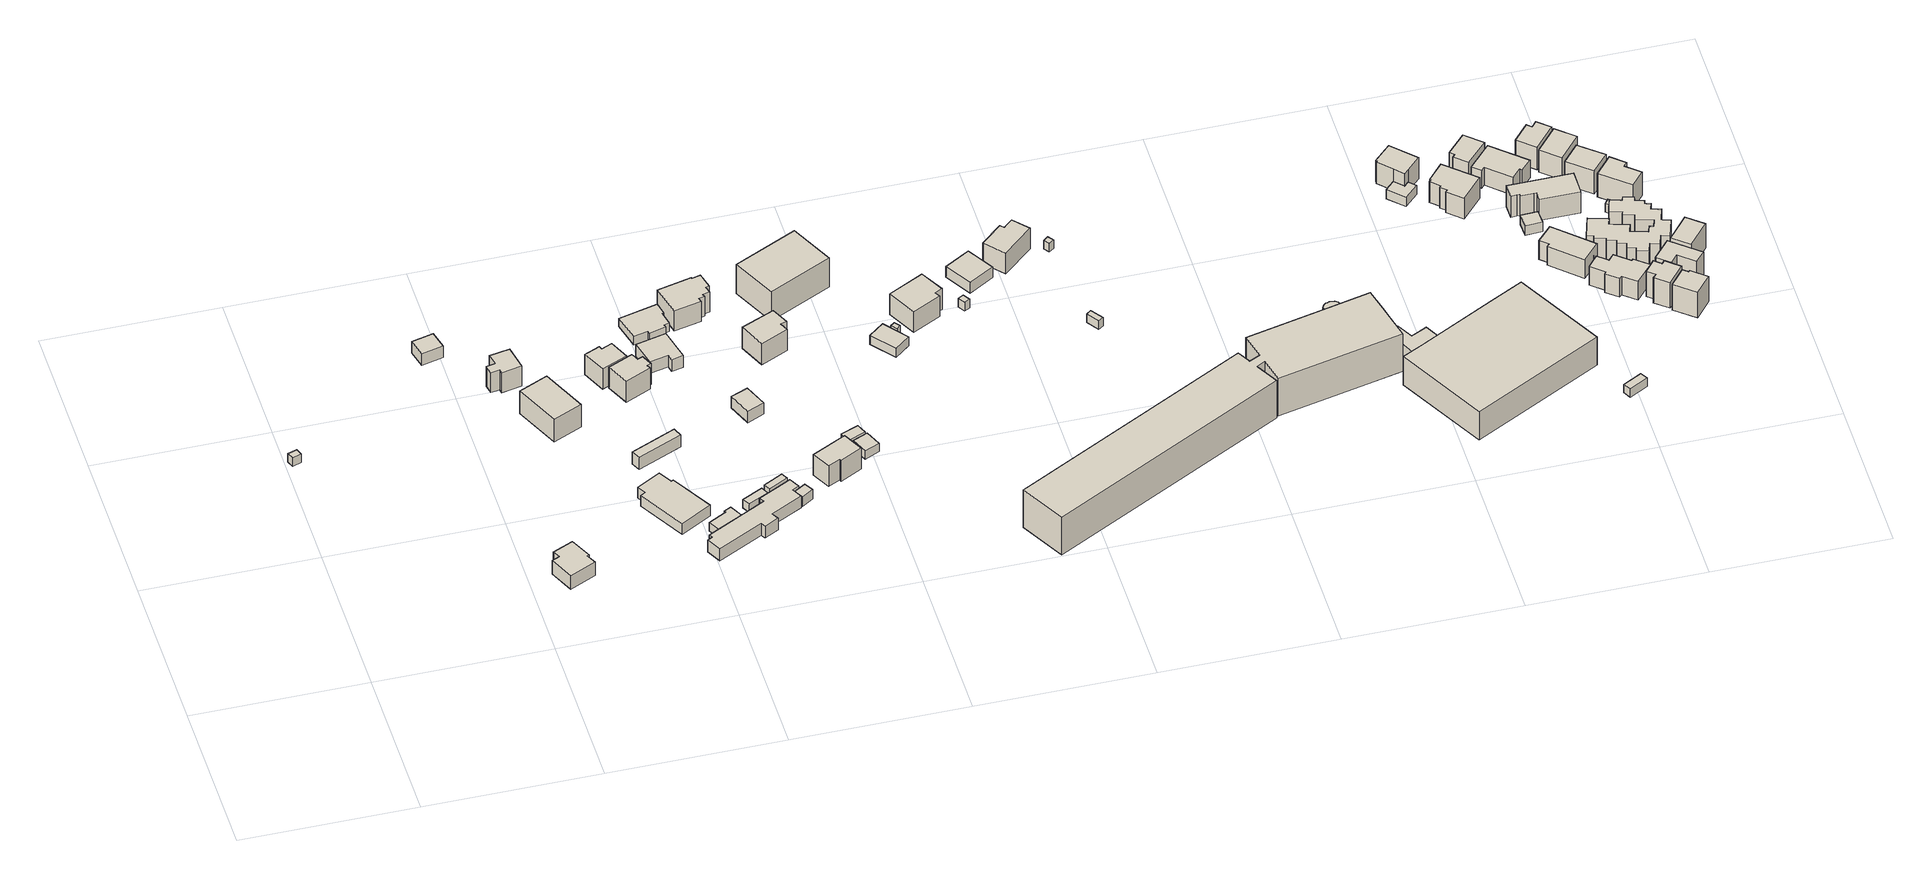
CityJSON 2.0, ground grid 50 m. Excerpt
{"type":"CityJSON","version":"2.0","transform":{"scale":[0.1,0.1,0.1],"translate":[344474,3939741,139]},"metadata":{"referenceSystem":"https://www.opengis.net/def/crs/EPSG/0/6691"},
"CityObjects":{
"building1":{"type":"Building","attributes":{"measuredHeight":3.2,"BuildingIDAttribute.prefecture":"14","BuildingIDAttribute.city":"14151","BuildingDetailAttribute.surveyYear":2015},"geometry":[{"type":"Solid","lod":"1","boundaries":[[[[0,1,2,3]],[[2,4,5,3]],[[1,6,4,2]],[[0,7,6,1]],[[3,5,7,0]],[[4,6,7,5]]]]}]},
"building2":{"type":"Building","attributes":{"usage":"422","measuredHeight":5.8,"storeysAboveGround":1,"BuildingIDAttribute.prefecture":"14","BuildingIDAttribute.city":"14151","BuildingDetailAttribute.totalFloorArea":81.38,"BuildingDetailAttribute.buildingFootprintArea":81.38,"BuildingDetailAttribute.buildingStructureType":"610","BuildingDetailAttribute.buildingStructureOrgType":"2","BuildingDetailAttribute.orgUsage":"133","BuildingDetailAttribute.surveyYear":2015},"geometry":[{"type":"Solid","lod":"1","boundaries":[[[[8,9,10,11,12,13,14,15]],[[14,16,17,15]],[[13,18,16,14]],[[12,19,18,13]],[[11,20,19,12]],[[10,21,20,11]],[[9,22,21,10]],[[8,23,22,9]],[[15,17,23,8]],[[16,18,19,20,21,22,23,17]]]]}]},
"building3":{"type":"Building","attributes":{"usage":"411","measuredHeight":4.5,"storeysAboveGround":1,"BuildingIDAttribute.prefecture":"14","BuildingIDAttribute.city":"14151","BuildingDetailAttribute.totalFloorArea":35.28,"BuildingDetailAttribute.buildingFootprintArea":35.28,"BuildingDetailAttribute.buildingStructureType":"601","BuildingDetailAttribute.buildingStructureOrgType":"1","BuildingDetailAttribute.orgUsage":"10","BuildingDetailAttribute.surveyYear":2015},"geometry":[{"type":"Solid","lod":"1","boundaries":[[[[24,25,26,27]],[[26,28,29,27]],[[25,30,28,26]],[[24,31,30,25]],[[27,29,31,24]],[[28,30,31,29]]]]}]},
"building4":{"type":"Building","attributes":{"usage":"411","measuredHeight":8,"storeysAboveGround":2,"BuildingIDAttribute.prefecture":"14","BuildingIDAttribute.city":"14151","BuildingDetailAttribute.totalFloorArea":84.24,"BuildingDetailAttribute.buildingFootprintArea":42.12,"BuildingDetailAttribute.buildingStructureType":"601","BuildingDetailAttribute.buildingStructureOrgType":"1","BuildingDetailAttribute.orgUsage":"10","BuildingDetailAttribute.surveyYear":2015},"geometry":[{"type":"Solid","lod":"1","boundaries":[[[[32,33,34,35,36,37,38,39]],[[38,40,41,39]],[[37,42,40,38]],[[36,43,42,37]],[[35,44,43,36]],[[34,45,44,35]],[[33,46,45,34]],[[32,47,46,33]],[[39,41,47,32]],[[40,42,43,44,45,46,47,41]]]]}]},
"building5":{"type":"Building","attributes":{"usage":"412","measuredHeight":9.3,"storeysAboveGround":2,"BuildingIDAttribute.prefecture":"14","BuildingIDAttribute.city":"14151","BuildingDetailAttribute.totalFloorArea":222.55,"BuildingDetailAttribute.buildingFootprintArea":111.28,"BuildingDetailAttribute.buildingStructureType":"601","BuildingDetailAttribute.buildingStructureOrgType":"1","BuildingDetailAttribute.orgUsage":"20","BuildingDetailAttribute.surveyYear":2015},"geometry":[{"type":"Solid","lod":"1","boundaries":[[[[48,49,50,51]],[[50,52,53,51]],[[49,54,52,50]],[[48,55,54,49]],[[51,53,55,48]],[[52,54,55,53]]]]}]},
"building6":{"type":"Building","attributes":{"usage":"401","measuredHeight":4.3,"storeysAboveGround":1,"BuildingIDAttribute.prefecture":"14","BuildingIDAttribute.city":"14151","BuildingDetailAttribute.totalFloorArea":179.59,"BuildingDetailAttribute.buildingFootprintArea":179.59,"BuildingDetailAttribute.buildingStructureType":"610","BuildingDetailAttribute.buildingStructureOrgType":"2","BuildingDetailAttribute.orgUsage":"61","BuildingDetailAttribute.surveyYear":2015},"geometry":[{"type":"Solid","lod":"1","boundaries":[[[[56,57,58,59,60,61,62,63]],[[62,64,65,63]],[[61,66,64,62]],[[60,67,66,61]],[[59,68,67,60]],[[58,69,68,59]],[[57,70,69,58]],[[56,71,70,57]],[[63,65,71,56]],[[64,66,67,68,69,70,71,65]]]]}]},
"building7":{"type":"Building","attributes":{"measuredHeight":4.5,"BuildingIDAttribute.prefecture":"14","BuildingIDAttribute.city":"14151","BuildingDetailAttribute.surveyYear":2015},"geometry":[{"type":"Solid","lod":"1","boundaries":[[[[72,73,74,75]],[[74,76,77,75]],[[73,78,76,74]],[[72,79,78,73]],[[75,77,79,72]],[[76,78,79,77]]]]}]},
"building8":{"type":"Building","attributes":{"usage":"411","storeysAboveGround":1,"BuildingIDAttribute.prefecture":"14","BuildingIDAttribute.city":"14151","BuildingDetailAttribute.totalFloorArea":36.74,"BuildingDetailAttribute.buildingFootprintArea":36.74,"BuildingDetailAttribute.buildingStructureType":"601","BuildingDetailAttribute.buildingStructureOrgType":"1","BuildingDetailAttribute.orgUsage":"10","BuildingDetailAttribute.surveyYear":2015},"geometry":[{"type":"Solid","lod":"1","boundaries":[[[[80,81,82,83,84,85]],[[84,86,87,85]],[[83,88,86,84]],[[82,89,88,83]],[[81,90,89,82]],[[80,91,90,81]],[[85,87,91,80]],[[86,88,89,90,91,87]]]]}]},
"building9":{"type":"Building","attributes":{"usage":"412","measuredHeight":8.2,"storeysAboveGround":2,"BuildingIDAttribute.prefecture":"14","BuildingIDAttribute.city":"14151","BuildingDetailAttribute.totalFloorArea":93.85,"BuildingDetailAttribute.buildingFootprintArea":46.92,"BuildingDetailAttribute.buildingStructureType":"601","BuildingDetailAttribute.buildingStructureOrgType":"1","BuildingDetailAttribute.orgUsage":"20","BuildingDetailAttribute.surveyYear":2015},"geometry":[{"type":"Solid","lod":"1","boundaries":[[[[92,93,94,95,96,97]],[[96,98,99,97]],[[95,100,98,96]],[[94,101,100,95]],[[93,102,101,94]],[[92,103,102,93]],[[97,99,103,92]],[[98,100,101,102,103,99]]]]}]},
"building10":{"type":"Building","attributes":{"usage":"412","measuredHeight":8.4,"storeysAboveGround":2,"BuildingIDAttribute.prefecture":"14","BuildingIDAttribute.city":"14151","BuildingDetailAttribute.totalFloorArea":103.57,"BuildingDetailAttribute.buildingFootprintArea":51.78,"BuildingDetailAttribute.buildingStructureType":"601","BuildingDetailAttribute.buildingStructureOrgType":"1","BuildingDetailAttribute.orgUsage":"20","BuildingDetailAttribute.surveyYear":2015},"geometry":[{"type":"Solid","lod":"1","boundaries":[[[[104,105,106,107,108,109,110,111]],[[110,112,113,111]],[[109,114,112,110]],[[108,115,114,109]],[[107,116,115,108]],[[106,117,116,107]],[[105,118,117,106]],[[104,119,118,105]],[[111,113,119,104]],[[112,114,115,116,117,118,119,113]]]]}]},
"building11":{"type":"Building","attributes":{"usage":"411","measuredHeight":5,"storeysAboveGround":1,"BuildingIDAttribute.prefecture":"14","BuildingIDAttribute.city":"14151","BuildingDetailAttribute.totalFloorArea":193.75,"BuildingDetailAttribute.buildingFootprintArea":193.75,"BuildingDetailAttribute.buildingStructureType":"601","BuildingDetailAttribute.buildingStructureOrgType":"1","BuildingDetailAttribute.orgUsage":"10","BuildingDetailAttribute.surveyYear":2015},"geometry":[{"type":"Solid","lod":"1","boundaries":[[[[120,121,122,123,124,125,126,127,128,129,130,131,132,133,134,135]],[[134,136,137,135]],[[133,138,136,134]],[[132,139,138,133]],[[131,140,139,132]],[[130,141,140,131]],[[129,142,141,130]],[[128,143,142,129]],[[127,144,143,128]],[[126,145,144,127]],[[125,146,145,126]],[[124,147,146,125]],[[123,148,147,124]],[[122,149,148,123]],[[121,150,149,122]],[[120,151,150,121]],[[135,137,151,120]],[[136,138,139,140,141,142,143,144,145,146,147,148,149,150,151,137]]]]}]},
"building12":{"type":"Building","attributes":{"BuildingIDAttribute.prefecture":"14","BuildingIDAttribute.city":"14151","BuildingDetailAttribute.surveyYear":2015},"geometry":[{"type":"Solid","lod":"1","boundaries":[[[[152,153,154,155]],[[154,156,157,155]],[[153,158,156,154]],[[152,159,158,153]],[[155,157,159,152]],[[156,158,159,157]]]]}]},
"building13":{"type":"Building","attributes":{"usage":"411","measuredHeight":5,"storeysAboveGround":1,"BuildingIDAttribute.prefecture":"14","BuildingIDAttribute.city":"14151","BuildingDetailAttribute.totalFloorArea":77.03,"BuildingDetailAttribute.buildingFootprintArea":77.03,"BuildingDetailAttribute.buildingStructureType":"601","BuildingDetailAttribute.buildingStructureOrgType":"1","BuildingDetailAttribute.orgUsage":"10","BuildingDetailAttribute.surveyYear":2015},"geometry":[{"type":"Solid","lod":"1","boundaries":[[[[160,161,162,163,164,165]],[[164,166,167,165]],[[163,168,166,164]],[[162,169,168,163]],[[161,170,169,162]],[[160,171,170,161]],[[165,167,171,160]],[[166,168,169,170,171,167]]]]}]},
"building14":{"type":"Building","attributes":{"usage":"411","storeysAboveGround":1,"BuildingIDAttribute.prefecture":"14","BuildingIDAttribute.city":"14151","BuildingDetailAttribute.totalFloorArea":13.69,"BuildingDetailAttribute.buildingFootprintArea":13.69,"BuildingDetailAttribute.buildingStructureType":"601","BuildingDetailAttribute.buildingStructureOrgType":"1","BuildingDetailAttribute.orgUsage":"10","BuildingDetailAttribute.surveyYear":2015},"geometry":[{"type":"Solid","lod":"1","boundaries":[[[[172,173,174,175]],[[174,176,177,175]],[[173,178,176,174]],[[172,179,178,173]],[[175,177,179,172]],[[176,178,179,177]]]]}]},
"building15":{"type":"Building","attributes":{"usage":"411","storeysAboveGround":1,"BuildingIDAttribute.prefecture":"14","BuildingIDAttribute.city":"14151","BuildingDetailAttribute.totalFloorArea":93.5,"BuildingDetailAttribute.buildingFootprintArea":93.5,"BuildingDetailAttribute.buildingStructureType":"601","BuildingDetailAttribute.buildingStructureOrgType":"1","BuildingDetailAttribute.orgUsage":"10","BuildingDetailAttribute.surveyYear":2015},"geometry":[{"type":"Solid","lod":"1","boundaries":[[[[180,181,182,183,184,185,186,187,188,189]],[[188,190,191,189]],[[187,192,190,188]],[[186,193,192,187]],[[185,194,193,186]],[[184,195,194,185]],[[183,196,195,184]],[[182,197,196,183]],[[181,198,197,182]],[[180,199,198,181]],[[189,191,199,180]],[[190,192,193,194,195,196,197,198,199,191]]]]}]},
"building16":{"type":"Building","attributes":{"measuredHeight":4,"BuildingIDAttribute.prefecture":"14","BuildingIDAttribute.city":"14151","BuildingDetailAttribute.surveyYear":2015},"geometry":[{"type":"Solid","lod":"1","boundaries":[[[[200,201,202,203]],[[202,204,205,203]],[[201,206,204,202]],[[200,207,206,201]],[[203,205,207,200]],[[204,206,207,205]]]]}]},
"building17":{"type":"Building","attributes":{"measuredHeight":4.3,"BuildingIDAttribute.prefecture":"14","BuildingIDAttribute.city":"14151","BuildingDetailAttribute.surveyYear":2015},"geometry":[{"type":"Solid","lod":"1","boundaries":[[[[208,209,210,211]],[[210,212,213,211]],[[209,214,212,210]],[[208,215,214,209]],[[211,213,215,208]],[[212,214,215,213]]]]}]},
"building18":{"type":"Building","attributes":{"usage":"411","measuredHeight":8.3,"storeysAboveGround":2,"BuildingIDAttribute.prefecture":"14","BuildingIDAttribute.city":"14151","BuildingDetailAttribute.totalFloorArea":181.15,"BuildingDetailAttribute.buildingFootprintArea":90.57,"BuildingDetailAttribute.buildingStructureType":"601","BuildingDetailAttribute.buildingStructureOrgType":"1","BuildingDetailAttribute.orgUsage":"10","BuildingDetailAttribute.surveyYear":2015},"geometry":[{"type":"Solid","lod":"1","boundaries":[[[[216,217,218,219,220,221,222,223,224,225,226,227]],[[226,228,229,227]],[[225,230,228,226]],[[224,231,230,225]],[[223,232,231,224]],[[222,233,232,223]],[[221,234,233,222]],[[220,235,234,221]],[[219,236,235,220]],[[218,237,236,219]],[[217,238,237,218]],[[216,239,238,217]],[[227,229,239,216]],[[228,230,231,232,233,234,235,236,237,238,239,229]]]]}]},
"building19":{"type":"Building","attributes":{"usage":"411","measuredHeight":8.1,"storeysAboveGround":2,"BuildingIDAttribute.prefecture":"14","BuildingIDAttribute.city":"14151","BuildingDetailAttribute.totalFloorArea":118.38,"BuildingDetailAttribute.buildingFootprintArea":59.19,"BuildingDetailAttribute.buildingStructureType":"601","BuildingDetailAttribute.buildingStructureOrgType":"1","BuildingDetailAttribute.orgUsage":"10","BuildingDetailAttribute.surveyYear":2015},"geometry":[{"type":"Solid","lod":"1","boundaries":[[[[240,241,242,243,244,245]],[[244,246,247,245]],[[243,248,246,244]],[[242,249,248,243]],[[241,250,249,242]],[[240,251,250,241]],[[245,247,251,240]],[[246,248,249,250,251,247]]]]}]},
"building20":{"type":"Building","attributes":{"usage":"411","measuredHeight":8.6,"storeysAboveGround":2,"BuildingIDAttribute.prefecture":"14","BuildingIDAttribute.city":"14151","BuildingDetailAttribute.totalFloorArea":136,"BuildingDetailAttribute.buildingFootprintArea":68,"BuildingDetailAttribute.buildingStructureType":"601","BuildingDetailAttribute.buildingStructureOrgType":"1","BuildingDetailAttribute.orgUsage":"10","BuildingDetailAttribute.surveyYear":2015},"geometry":[{"type":"Solid","lod":"1","boundaries":[[[[252,253,254,255,256,257]],[[256,258,259,257]],[[255,260,258,256]],[[254,261,260,255]],[[253,262,261,254]],[[252,263,262,253]],[[257,259,263,252]],[[258,260,261,262,263,259]]]]}]},
"building21":{"type":"Building","attributes":{"BuildingIDAttribute.prefecture":"14","BuildingIDAttribute.city":"14151","BuildingDetailAttribute.surveyYear":2015},"geometry":[{"type":"Solid","lod":"1","boundaries":[[[[264,265,266,267]],[[266,268,269,267]],[[265,270,268,266]],[[264,271,270,265]],[[267,269,271,264]],[[268,270,271,269]]]]}]},
"building22":{"type":"Building","attributes":{"BuildingIDAttribute.prefecture":"14","BuildingIDAttribute.city":"14151","BuildingDetailAttribute.surveyYear":2015},"geometry":[{"type":"Solid","lod":"1","boundaries":[[[[272,273,274,275]],[[274,276,277,275]],[[273,278,276,274]],[[272,279,278,273]],[[275,277,279,272]],[[276,278,279,277]]]]}]},
"building23":{"type":"Building","attributes":{"usage":"441","measuredHeight":11.3,"storeysAboveGround":1,"BuildingIDAttribute.prefecture":"14","BuildingIDAttribute.city":"14151","BuildingDetailAttribute.totalFloorArea":384.9,"BuildingDetailAttribute.buildingFootprintArea":384.9,"BuildingDetailAttribute.buildingStructureType":"610","BuildingDetailAttribute.buildingStructureOrgType":"2","BuildingDetailAttribute.orgUsage":"172","BuildingDetailAttribute.surveyYear":2015},"geometry":[{"type":"Solid","lod":"1","boundaries":[[[[280,281,282,283]],[[282,284,285,283]],[[281,286,284,282]],[[280,287,286,281]],[[283,285,287,280]],[[284,286,287,285]]]]}]},
"building24":{"type":"Building","attributes":{"measuredHeight":3.6,"BuildingIDAttribute.prefecture":"14","BuildingIDAttribute.city":"14151","BuildingDetailAttribute.surveyYear":2015},"geometry":[{"type":"Solid","lod":"1","boundaries":[[[[288,289,290,291]],[[290,292,293,291]],[[289,294,292,290]],[[288,295,294,289]],[[291,293,295,288]],[[292,294,295,293]]]]}]},
"building25":{"type":"Building","attributes":{"BuildingIDAttribute.prefecture":"14","BuildingIDAttribute.city":"14151","BuildingDetailAttribute.surveyYear":2015},"geometry":[{"type":"Solid","lod":"1","boundaries":[[[[296,297,298,299]],[[298,300,301,299]],[[297,302,300,298]],[[296,303,302,297]],[[299,301,303,296]],[[300,302,303,301]]]]}]},
"building26":{"type":"Building","attributes":{"usage":"411","measuredHeight":8.4,"storeysAboveGround":2,"BuildingIDAttribute.prefecture":"14","BuildingIDAttribute.city":"14151","BuildingDetailAttribute.totalFloorArea":175.3,"BuildingDetailAttribute.buildingFootprintArea":87.65,"BuildingDetailAttribute.buildingStructureType":"601","BuildingDetailAttribute.buildingStructureOrgType":"1","BuildingDetailAttribute.orgUsage":"10","BuildingDetailAttribute.surveyYear":2015},"geometry":[{"type":"Solid","lod":"1","boundaries":[[[[304,305,306,307,308,309]],[[308,310,311,309]],[[307,312,310,308]],[[306,313,312,307]],[[305,314,313,306]],[[304,315,314,305]],[[309,311,315,304]],[[310,312,313,314,315,311]]]]}]},
"building27":{"type":"Building","attributes":{"measuredHeight":3.2,"BuildingIDAttribute.prefecture":"14","BuildingIDAttribute.city":"14151","BuildingDetailAttribute.surveyYear":2015},"geometry":[{"type":"Solid","lod":"1","boundaries":[[[[316,317,318,319]],[[318,320,321,319]],[[317,322,320,318]],[[316,323,322,317]],[[319,321,323,316]],[[320,322,323,321]]]]}]},
"building28":{"type":"Building","attributes":{"usage":"411","measuredHeight":4.2,"storeysAboveGround":1,"BuildingIDAttribute.prefecture":"14","BuildingIDAttribute.city":"14151","BuildingDetailAttribute.totalFloorArea":75.26,"BuildingDetailAttribute.buildingFootprintArea":75.26,"BuildingDetailAttribute.buildingStructureType":"601","BuildingDetailAttribute.buildingStructureOrgType":"1","BuildingDetailAttribute.orgUsage":"10","BuildingDetailAttribute.surveyYear":2015},"geometry":[{"type":"Solid","lod":"1","boundaries":[[[[324,325,326,327]],[[326,328,329,327]],[[325,330,328,326]],[[324,331,330,325]],[[327,329,331,324]],[[328,330,331,329]]]]}]},
"building29":{"type":"Building","attributes":{"usage":"411","measuredHeight":8.2,"storeysAboveGround":2,"BuildingIDAttribute.prefecture":"14","BuildingIDAttribute.city":"14151","BuildingDetailAttribute.totalFloorArea":134.48,"BuildingDetailAttribute.buildingFootprintArea":67.24,"BuildingDetailAttribute.buildingStructureType":"601","BuildingDetailAttribute.buildingStructureOrgType":"1","BuildingDetailAttribute.orgUsage":"10","BuildingDetailAttribute.surveyYear":2015},"geometry":[{"type":"Solid","lod":"1","boundaries":[[[[332,333,334,335,336,337]],[[336,338,339,337]],[[335,340,338,336]],[[334,341,340,335]],[[333,342,341,334]],[[332,343,342,333]],[[337,339,343,332]],[[338,340,341,342,343,339]]]]}]},
"building30":{"type":"Building","attributes":{"BuildingIDAttribute.prefecture":"14","BuildingIDAttribute.city":"14151","BuildingDetailAttribute.surveyYear":2015},"geometry":[{"type":"Solid","lod":"1","boundaries":[[[[344,345,346,347]],[[346,348,349,347]],[[345,350,348,346]],[[344,351,350,345]],[[347,349,351,344]],[[348,350,351,349]]]]}]},
"building31":{"type":"Building","attributes":{"measuredHeight":15.2,"BuildingIDAttribute.prefecture":"14","BuildingIDAttribute.city":"14151","BuildingDetailAttribute.surveyYear":2015},"geometry":[{"type":"Solid","lod":"1","boundaries":[[[[352,353,354,355,356,357,358,359,360,361,362,363,364,365,366,367]],[[366,368,369,367]],[[365,370,368,366]],[[364,371,370,365]],[[363,372,371,364]],[[362,373,372,363]],[[361,374,373,362]],[[360,375,374,361]],[[359,376,375,360]],[[358,377,376,359]],[[357,378,377,358]],[[356,379,378,357]],[[355,380,379,356]],[[354,381,380,355]],[[353,382,381,354]],[[352,383,382,353]],[[367,369,383,352]],[[368,370,371,372,373,374,375,376,377,378,379,380,381,382,383,369]]]]}]},
"building32":{"type":"Building","attributes":{"BuildingIDAttribute.prefecture":"14","BuildingIDAttribute.city":"14151","BuildingDetailAttribute.surveyYear":2015},"geometry":[{"type":"Solid","lod":"1","boundaries":[[[[384,385,386,387]],[[386,388,389,387]],[[385,390,388,386]],[[384,391,390,385]],[[387,389,391,384]],[[388,390,391,389]]]]}]},
"building33":{"type":"Building","attributes":{"usage":"422","measuredHeight":10.9,"storeysAboveGround":1,"BuildingIDAttribute.prefecture":"14","BuildingIDAttribute.city":"14151","BuildingDetailAttribute.totalFloorArea":33.62,"BuildingDetailAttribute.buildingFootprintArea":33.62,"BuildingDetailAttribute.buildingStructureType":"610","BuildingDetailAttribute.buildingStructureOrgType":"2","BuildingDetailAttribute.orgUsage":"135","BuildingDetailAttribute.surveyYear":2015},"geometry":[{"type":"Solid","lod":"1","boundaries":[[[[392,393,394,395,396,397,398,399,400,401,402,403,404,405,406,407]],[[406,408,409,407]],[[405,410,408,406]],[[404,411,410,405]],[[403,412,411,404]],[[402,413,412,403]],[[401,414,413,402]],[[400,415,414,401]],[[399,416,415,400]],[[398,417,416,399]],[[397,418,417,398]],[[396,419,418,397]],[[395,420,419,396]],[[394,421,420,395]],[[393,422,421,394]],[[392,423,422,393]],[[407,409,423,392]],[[408,410,411,412,413,414,415,416,417,418,419,420,421,422,423,409]]]]}]},
"building34":{"type":"Building","attributes":{"usage":"422","measuredHeight":8.1,"storeysAboveGround":1,"BuildingIDAttribute.prefecture":"14","BuildingIDAttribute.city":"14151","BuildingDetailAttribute.totalFloorArea":171.96,"BuildingDetailAttribute.buildingFootprintArea":171.96,"BuildingDetailAttribute.buildingStructureType":"610","BuildingDetailAttribute.buildingStructureOrgType":"2","BuildingDetailAttribute.orgUsage":"135","BuildingDetailAttribute.surveyYear":2015},"geometry":[{"type":"Solid","lod":"1","boundaries":[[[[424,425,426,427,428,429,430,431,432,433]],[[432,434,435,433]],[[431,436,434,432]],[[430,437,436,431]],[[429,438,437,430]],[[428,439,438,429]],[[427,440,439,428]],[[426,441,440,427]],[[425,442,441,426]],[[424,443,442,425]],[[433,435,443,424]],[[434,436,437,438,439,440,441,442,443,435]]]]}]},
"building35":{"type":"Building","attributes":{"usage":"422","measuredHeight":13,"storeysAboveGround":1,"BuildingIDAttribute.prefecture":"14","BuildingIDAttribute.city":"14151","BuildingDetailAttribute.totalFloorArea":1233.23,"BuildingDetailAttribute.buildingFootprintArea":1233.23,"BuildingDetailAttribute.buildingStructureType":"610","BuildingDetailAttribute.buildingStructureOrgType":"2","BuildingDetailAttribute.orgUsage":"135","BuildingDetailAttribute.surveyYear":2015},"geometry":[{"type":"Solid","lod":"1","boundaries":[[[[444,445,446,447,448,449]],[[448,450,451,449]],[[447,452,450,448]],[[446,453,452,447]],[[445,454,453,446]],[[444,455,454,445]],[[449,451,455,444]],[[450,452,453,454,455,451]]]]}]},
"building36":{"type":"Building","attributes":{"measuredHeight":5.1,"BuildingIDAttribute.prefecture":"14","BuildingIDAttribute.city":"14151","BuildingDetailAttribute.surveyYear":2015},"geometry":[{"type":"Solid","lod":"1","boundaries":[[[[456,457,458,459,460,461]],[[460,462,463,461]],[[459,464,462,460]],[[458,465,464,459]],[[457,466,465,458]],[[456,467,466,457]],[[461,463,467,456]],[[462,464,465,466,467,463]]]]}]},
"building37":{"type":"Building","attributes":{"usage":"411","measuredHeight":8.7,"storeysAboveGround":2,"BuildingIDAttribute.prefecture":"14","BuildingIDAttribute.city":"14151","BuildingDetailAttribute.totalFloorArea":112.01,"BuildingDetailAttribute.buildingFootprintArea":56.01,"BuildingDetailAttribute.buildingStructureType":"601","BuildingDetailAttribute.buildingStructureOrgType":"1","BuildingDetailAttribute.orgUsage":"10","BuildingDetailAttribute.surveyYear":2015},"geometry":[{"type":"Solid","lod":"1","boundaries":[[[[468,456,461,460,469,470,471,472]],[[471,473,474,472]],[[470,475,473,471]],[[469,476,475,470]],[[460,477,476,469]],[[461,478,477,460]],[[456,479,478,461]],[[468,480,479,456]],[[472,474,480,468]],[[473,475,476,477,478,479,480,474]]]]}]},
"building38":{"type":"Building","attributes":{"usage":"411","measuredHeight":8.2,"storeysAboveGround":2,"BuildingIDAttribute.prefecture":"14","BuildingIDAttribute.city":"14151","BuildingDetailAttribute.totalFloorArea":160.16,"BuildingDetailAttribute.buildingFootprintArea":80.08,"BuildingDetailAttribute.buildingStructureType":"601","BuildingDetailAttribute.buildingStructureOrgType":"1","BuildingDetailAttribute.orgUsage":"10","BuildingDetailAttribute.surveyYear":2015},"geometry":[{"type":"Solid","lod":"1","boundaries":[[[[481,482,483,484,485,486,487,488,489,490]],[[489,491,492,490]],[[488,493,491,489]],[[487,494,493,488]],[[486,495,494,487]],[[485,496,495,486]],[[484,497,496,485]],[[483,498,497,484]],[[482,499,498,483]],[[481,500,499,482]],[[490,492,500,481]],[[491,493,494,495,496,497,498,499,500,492]]]]}]},
"building39":{"type":"Building","attributes":{"BuildingIDAttribute.prefecture":"14","BuildingIDAttribute.city":"14151","BuildingDetailAttribute.surveyYear":2015},"geometry":[{"type":"Solid","lod":"1","boundaries":[[[[501,502,503,504]],[[503,505,506,504]],[[502,507,505,503]],[[501,508,507,502]],[[504,506,508,501]],[[505,507,508,506]]]]}]},
"building40":{"type":"Building","attributes":{"usage":"411","measuredHeight":7.9,"storeysAboveGround":2,"BuildingIDAttribute.prefecture":"14","BuildingIDAttribute.city":"14151","BuildingDetailAttribute.totalFloorArea":92.81,"BuildingDetailAttribute.buildingFootprintArea":46.41,"BuildingDetailAttribute.buildingStructureType":"601","BuildingDetailAttribute.buildingStructureOrgType":"1","BuildingDetailAttribute.orgUsage":"10","BuildingDetailAttribute.surveyYear":2015},"geometry":[{"type":"Solid","lod":"1","boundaries":[[[[509,510,511,512,513,514]],[[513,515,516,514]],[[512,517,515,513]],[[511,518,517,512]],[[510,519,518,511]],[[509,520,519,510]],[[514,516,520,509]],[[515,517,518,519,520,516]]]]}]},
"building41":{"type":"Building","attributes":{"usage":"411","measuredHeight":3.9,"storeysAboveGround":2,"BuildingIDAttribute.prefecture":"14","BuildingIDAttribute.city":"14151","BuildingDetailAttribute.totalFloorArea":33.45,"BuildingDetailAttribute.buildingFootprintArea":16.72,"BuildingDetailAttribute.buildingStructureType":"601","BuildingDetailAttribute.buildingStructureOrgType":"1","BuildingDetailAttribute.orgUsage":"10","BuildingDetailAttribute.surveyYear":2015},"geometry":[{"type":"Solid","lod":"1","boundaries":[[[[521,522,523,524]],[[523,525,526,524]],[[522,527,525,523]],[[521,528,527,522]],[[524,526,528,521]],[[525,527,528,526]]]]}]},
"building42":{"type":"Building","attributes":{"usage":"411","measuredHeight":7.8,"storeysAboveGround":2,"BuildingIDAttribute.prefecture":"14","BuildingIDAttribute.city":"14151","BuildingDetailAttribute.totalFloorArea":162.88,"BuildingDetailAttribute.buildingFootprintArea":81.44,"BuildingDetailAttribute.buildingStructureType":"601","BuildingDetailAttribute.buildingStructureOrgType":"1","BuildingDetailAttribute.orgUsage":"10","BuildingDetailAttribute.surveyYear":2015},"geometry":[{"type":"Solid","lod":"1","boundaries":[[[[529,530,531,532,533,534]],[[533,535,536,534]],[[532,537,535,533]],[[531,538,537,532]],[[530,539,538,531]],[[529,540,539,530]],[[534,536,540,529]],[[535,537,538,539,540,536]]]]}]},
"building43":{"type":"Building","attributes":{"usage":"411","measuredHeight":7.1,"storeysAboveGround":2,"BuildingIDAttribute.prefecture":"14","BuildingIDAttribute.city":"14151","BuildingDetailAttribute.totalFloorArea":170.61,"BuildingDetailAttribute.buildingFootprintArea":85.3,"BuildingDetailAttribute.buildingStructureType":"601","BuildingDetailAttribute.buildingStructureOrgType":"1","BuildingDetailAttribute.orgUsage":"10","BuildingDetailAttribute.surveyYear":2015},"geometry":[{"type":"Solid","lod":"1","boundaries":[[[[541,542,543,544,545,546,547,548]],[[547,549,550,548]],[[546,551,549,547]],[[545,552,551,546]],[[544,553,552,545]],[[543,554,553,544]],[[542,555,554,543]],[[541,556,555,542]],[[548,550,556,541]],[[549,551,552,553,554,555,556,550]]]]}]},
"building44":{"type":"Building","attributes":{"usage":"411","measuredHeight":8.4,"storeysAboveGround":2,"BuildingIDAttribute.prefecture":"14","BuildingIDAttribute.city":"14151","BuildingDetailAttribute.totalFloorArea":198.35,"BuildingDetailAttribute.buildingFootprintArea":99.17,"BuildingDetailAttribute.buildingStructureType":"601","BuildingDetailAttribute.buildingStructureOrgType":"1","BuildingDetailAttribute.orgUsage":"10","BuildingDetailAttribute.surveyYear":2015},"geometry":[{"type":"Solid","lod":"1","boundaries":[[[[557,558,559,560,561,562,563,564,565,566]],[[565,567,568,566]],[[564,569,567,565]],[[563,570,569,564]],[[562,571,570,563]],[[561,572,571,562]],[[560,573,572,561]],[[559,574,573,560]],[[558,575,574,559]],[[557,576,575,558]],[[566,568,576,557]],[[567,569,570,571,572,573,574,575,576,568]]]]}]},
"building45":{"type":"Building","attributes":{"usage":"411","measuredHeight":7.9,"storeysAboveGround":2,"BuildingIDAttribute.prefecture":"14","BuildingIDAttribute.city":"14151","BuildingDetailAttribute.totalFloorArea":161.7,"BuildingDetailAttribute.buildingFootprintArea":80.85,"BuildingDetailAttribute.buildingStructureType":"601","BuildingDetailAttribute.buildingStructureOrgType":"1","BuildingDetailAttribute.orgUsage":"10","BuildingDetailAttribute.surveyYear":2015},"geometry":[{"type":"Solid","lod":"1","boundaries":[[[[577,578,579,580,581,582,583,584,585,586,587,588]],[[587,589,590,588]],[[586,591,589,587]],[[585,592,591,586]],[[584,593,592,585]],[[583,594,593,584]],[[582,595,594,583]],[[581,596,595,582]],[[580,597,596,581]],[[579,598,597,580]],[[578,599,598,579]],[[577,600,599,578]],[[588,590,600,577]],[[589,591,592,593,594,595,596,597,598,599,600,590]]]]}]},
"building46":{"type":"Building","attributes":{"usage":"411","measuredHeight":8.6,"storeysAboveGround":2,"BuildingIDAttribute.prefecture":"14","BuildingIDAttribute.city":"14151","BuildingDetailAttribute.totalFloorArea":87.28,"BuildingDetailAttribute.buildingFootprintArea":43.64,"BuildingDetailAttribute.buildingStructureType":"601","BuildingDetailAttribute.buildingStructureOrgType":"1","BuildingDetailAttribute.orgUsage":"10","BuildingDetailAttribute.surveyYear":2015},"geometry":[{"type":"Solid","lod":"1","boundaries":[[[[601,602,603,604,605,606]],[[605,607,608,606]],[[604,609,607,605]],[[603,610,609,604]],[[602,611,610,603]],[[601,612,611,602]],[[606,608,612,601]],[[607,609,610,611,612,608]]]]}]},
"building47":{"type":"Building","attributes":{"usage":"411","measuredHeight":10,"storeysAboveGround":2,"BuildingIDAttribute.prefecture":"14","BuildingIDAttribute.city":"14151","BuildingDetailAttribute.totalFloorArea":79.85,"BuildingDetailAttribute.buildingFootprintArea":39.92,"BuildingDetailAttribute.buildingStructureType":"601","BuildingDetailAttribute.buildingStructureOrgType":"1","BuildingDetailAttribute.orgUsage":"10","BuildingDetailAttribute.surveyYear":2015},"geometry":[{"type":"Solid","lod":"1","boundaries":[[[[613,614,615,616,617,618,619,620]],[[619,621,622,620]],[[618,623,621,619]],[[617,624,623,618]],[[616,625,624,617]],[[615,626,625,616]],[[614,627,626,615]],[[613,628,627,614]],[[620,622,628,613]],[[621,623,624,625,626,627,628,622]]]]}]},
"building48":{"type":"Building","attributes":{"usage":"412","measuredHeight":8.1,"storeysAboveGround":2,"BuildingIDAttribute.prefecture":"14","BuildingIDAttribute.city":"14151","BuildingDetailAttribute.totalFloorArea":406.72,"BuildingDetailAttribute.buildingFootprintArea":203.36,"BuildingDetailAttribute.buildingStructureType":"601","BuildingDetailAttribute.buildingStructureOrgType":"1","BuildingDetailAttribute.orgUsage":"20","BuildingDetailAttribute.surveyYear":2015},"geometry":[{"type":"Solid","lod":"1","boundaries":[[[[629,630,631,632,633,634,635,636,637,638,639,640,641,642,643,644,645,646,647,648,649,650,651,652,653,654,655,656,657,658,659,660,661,662,663,664,665,666,667,668,669,670]],[[669,671,672,670]],[[668,673,671,669]],[[667,674,673,668]],[[666,675,674,667]],[[665,676,675,666]],[[664,677,676,665]],[[663,678,677,664]],[[662,679,678,663]],[[661,680,679,662]],[[660,681,680,661]],[[659,682,681,660]],[[658,683,682,659]],[[657,684,683,658]],[[656,685,684,657]],[[655,686,685,656]],[[654,687,686,655]],[[653,688,687,654]],[[652,689,688,653]],[[651,690,689,652]],[[650,691,690,651]],[[649,692,691,650]],[[648,693,692,649]],[[647,694,693,648]],[[646,695,694,647]],[[645,696,695,646]],[[644,697,696,645]],[[643,698,697,644]],[[642,699,698,643]],[[641,700,699,642]],[[640,701,700,641]],[[639,702,701,640]],[[638,703,702,639]],[[637,704,703,638]],[[636,705,704,637]],[[635,706,705,636]],[[634,707,706,635]],[[633,708,707,634]],[[632,709,708,633]],[[631,710,709,632]],[[630,711,710,631]],[[629,712,711,630]],[[670,672,712,629]],[[671,673,674,675,676,677,678,679,680,681,682,683,684,685,686,687,688,689,690,691,692,693,694,695,696,697,698,699,700,701,702,703,704,705,706,707,708,709,710,711,712,672]]]]}]},
"building49":{"type":"Building","attributes":{"usage":"411","measuredHeight":8.9,"storeysAboveGround":2,"BuildingIDAttribute.prefecture":"14","BuildingIDAttribute.city":"14151","BuildingDetailAttribute.totalFloorArea":105.59,"BuildingDetailAttribute.buildingFootprintArea":52.8,"BuildingDetailAttribute.buildingStructureType":"601","BuildingDetailAttribute.buildingStructureOrgType":"1","BuildingDetailAttribute.orgUsage":"10","BuildingDetailAttribute.surveyYear":2015},"geometry":[{"type":"Solid","lod":"1","boundaries":[[[[713,714,715,716]],[[715,717,718,716]],[[714,719,717,715]],[[713,720,719,714]],[[716,718,720,713]],[[717,719,720,718]]]]}]},
"building50":{"type":"Building","attributes":{"BuildingIDAttribute.prefecture":"14","BuildingIDAttribute.city":"14151","BuildingDetailAttribute.surveyYear":2015},"geometry":[{"type":"Solid","lod":"1","boundaries":[[[[721,722,723,724]],[[723,725,726,724]],[[722,727,725,723]],[[721,728,727,722]],[[724,726,728,721]],[[725,727,728,726]]]]}]},
"building51":{"type":"Building","attributes":{"usage":"411","measuredHeight":9.6,"storeysAboveGround":2,"BuildingIDAttribute.prefecture":"14","BuildingIDAttribute.city":"14151","BuildingDetailAttribute.totalFloorArea":83.43,"BuildingDetailAttribute.buildingFootprintArea":41.72,"BuildingDetailAttribute.buildingStructureType":"601","BuildingDetailAttribute.buildingStructureOrgType":"1","BuildingDetailAttribute.orgUsage":"10","BuildingDetailAttribute.surveyYear":2015},"geometry":[{"type":"Solid","lod":"1","boundaries":[[[[729,730,731,732,733,734]],[[733,735,736,734]],[[732,737,735,733]],[[731,738,737,732]],[[730,739,738,731]],[[729,740,739,730]],[[734,736,740,729]],[[735,737,738,739,740,736]]]]}]},
"building52":{"type":"Building","attributes":{"usage":"411","measuredHeight":8.8,"storeysAboveGround":2,"BuildingIDAttribute.prefecture":"14","BuildingIDAttribute.city":"14151","BuildingDetailAttribute.totalFloorArea":104.51,"BuildingDetailAttribute.buildingFootprintArea":52.25,"BuildingDetailAttribute.buildingStructureType":"601","BuildingDetailAttribute.buildingStructureOrgType":"1","BuildingDetailAttribute.orgUsage":"10","BuildingDetailAttribute.surveyYear":2015},"geometry":[{"type":"Solid","lod":"1","boundaries":[[[[741,742,743,744]],[[743,745,746,744]],[[742,747,745,743]],[[741,748,747,742]],[[744,746,748,741]],[[745,747,748,746]]]]}]},
"building53":{"type":"Building","attributes":{"usage":"411","measuredHeight":8.9,"storeysAboveGround":2,"BuildingIDAttribute.prefecture":"14","BuildingIDAttribute.city":"14151","BuildingDetailAttribute.totalFloorArea":97.54,"BuildingDetailAttribute.buildingFootprintArea":48.77,"BuildingDetailAttribute.buildingStructureType":"601","BuildingDetailAttribute.buildingStructureOrgType":"1","BuildingDetailAttribute.orgUsage":"10","BuildingDetailAttribute.surveyYear":2015},"geometry":[{"type":"Solid","lod":"1","boundaries":[[[[749,750,751,752,753,754]],[[753,755,756,754]],[[752,757,755,753]],[[751,758,757,752]],[[750,759,758,751]],[[749,760,759,750]],[[754,756,760,749]],[[755,757,758,759,760,756]]]]}]},
"building54":{"type":"Building","attributes":{"usage":"411","measuredHeight":8.9,"storeysAboveGround":2,"BuildingIDAttribute.prefecture":"14","BuildingIDAttribute.city":"14151","BuildingDetailAttribute.totalFloorArea":111,"BuildingDetailAttribute.buildingFootprintArea":55.5,"BuildingDetailAttribute.buildingStructureType":"601","BuildingDetailAttribute.buildingStructureOrgType":"1","BuildingDetailAttribute.orgUsage":"10","BuildingDetailAttribute.surveyYear":2015},"geometry":[{"type":"Solid","lod":"1","boundaries":[[[[761,762,763,764,765,766]],[[765,767,768,766]],[[764,769,767,765]],[[763,770,769,764]],[[762,771,770,763]],[[761,772,771,762]],[[766,768,772,761]],[[767,769,770,771,772,768]]]]}]},
"building55":{"type":"Building","attributes":{"usage":"411","measuredHeight":9.5,"storeysAboveGround":2,"BuildingIDAttribute.prefecture":"14","BuildingIDAttribute.city":"14151","BuildingDetailAttribute.totalFloorArea":89.74,"BuildingDetailAttribute.buildingFootprintArea":44.87,"BuildingDetailAttribute.buildingStructureType":"601","BuildingDetailAttribute.buildingStructureOrgType":"1","BuildingDetailAttribute.orgUsage":"10","BuildingDetailAttribute.surveyYear":2015},"geometry":[{"type":"Solid","lod":"1","boundaries":[[[[773,774,775,776]],[[775,777,778,776]],[[774,779,777,775]],[[773,780,779,774]],[[776,778,780,773]],[[777,779,780,778]]]]}]}
},
"vertices":[
[34,877,15],[41,857,15],[15,848,15],[7,868,15],[15,848,45],[7,868,45],[41,857,45],[34,877,45],
[657,261,18],[671,232,18],[595,197,18],[563,267,18],[585,277,18],[575,298,18],[634,325,18],[663,263,18],[634,325,66],[663,263,66],[575,298,66],[585,277,66],[563,267,66],[595,197,66],[671,232,66],[657,261,66],
[486,1183,37],[499,1130,37],[437,1114,37],[424,1168,37],[437,1114,78],[424,1168,78],[499,1130,78],[486,1183,78],
[671,974,33],[613,962,33],[611,975,33],[586,970,33],[581,997,33],[606,1002,33],[599,1035,33],[657,1046,33],[599,1035,104],[657,1046,104],[606,1002,104],[581,997,104],[586,970,104],[611,975,104],[613,962,104],[671,974,104],
[639,878,28],[723,916,28],[782,785,28],[698,748,28],[782,785,108],[698,748,108],[723,916,108],[639,878,108],
[1022,377,17],[933,326,17],[856,461,17],[870,469,17],[856,493,17],[925,532,17],[948,493,17],[954,496,17],[948,493,56],[954,496,56],[925,532,56],[856,493,56],[870,469,56],[856,461,56],[933,326,56],[1022,377,56],
[887,592,23],[875,618,23],[1004,675,23],[1015,649,23],[1004,675,66],[1015,649,66],[875,618,66],[887,592,66],
[1025,285,16],[1005,323,16],[1058,351,16],[1055,356,16],[1075,366,16],[1098,323,16],[1075,366,46],[1098,323,46],[1055,356,46],[1058,351,46],[1005,323,46],[1025,285,46],
[873,910,30],[843,977,30],[887,996,30],[891,986,30],[922,1000,30],[947,943,30],[922,1000,102],[947,943,102],[891,986,102],[887,996,102],[843,977,102],[873,910,102],
[921,847,28],[891,912,28],[962,944,28],[972,922,28],[987,928,28],[1001,896,28],[990,891,28],[995,880,28],[990,891,103],[995,880,103],[1001,896,103],[987,928,103],[972,922,103],[962,944,103],[891,912,103],[921,847,103],
[1003,207,13],[981,249,13],[996,257,13],[990,267,13],[1025,285,13],[1098,323,13],[1162,356,13],[1154,370,13],[1250,419,13],[1266,389,13],[1247,379,13],[1262,350,13],[1171,303,13],[1181,283,13],[1140,261,13],[1133,274,13],[1140,261,55],[1133,274,55],[1181,283,55],[1171,303,55],[1262,350,55],[1247,379,55],[1266,389,55],[1250,419,55],[1154,370,55],[1162,356,55],[1098,323,55],[1025,285,55],[990,267,55],[996,257,55],[981,249,55],[1003,207,55],
[1172,414,18],[1183,392,18],[1124,362,18],[1113,384,18],[1124,362,48],[1113,384,48],[1183,392,48],[1172,414,48],
[1100,938,29],[1066,930,29],[1062,949,29],[1008,937,29],[990,1012,29],[1078,1033,29],[990,1012,71],[1078,1033,71],[1008,937,71],[1062,949,71],[1066,930,71],[1100,938,71],
[1237,453,18],[1247,433,18],[1192,405,18],[1182,424,18],[1192,405,48],[1182,424,48],[1247,433,48],[1237,453,48],
[1087,1154,35],[1095,1117,35],[1090,1116,35],[1099,1075,35],[1084,1071,35],[1086,1062,35],[1037,1050,35],[1035,1058,35],[995,1049,35],[976,1127,35],[995,1049,65],[976,1127,65],[1035,1058,65],[1037,1050,65],[1086,1062,65],[1084,1071,65],[1099,1075,65],[1090,1116,65],[1095,1117,65],[1087,1154,65],
[1252,379,14],[1285,399,14],[1300,373,14],[1267,353,14],[1300,373,48],[1267,353,48],[1285,399,48],[1252,379,48],
[1231,778,25],[1258,712,25],[1209,691,25],[1182,758,25],[1209,691,66],[1182,758,66],[1258,712,66],[1231,778,66],
[1188,1186,36],[1189,1183,36],[1214,1189,36],[1225,1142,36],[1215,1140,36],[1220,1119,36],[1201,1115,36],[1203,1107,36],[1186,1103,36],[1189,1090,36],[1112,1072,36],[1090,1163,36],[1112,1072,107],[1090,1163,107],[1189,1090,107],[1186,1103,107],[1203,1107,107],[1201,1115,107],[1220,1119,107],[1215,1140,107],[1225,1142,107],[1214,1189,107],[1189,1183,107],[1188,1186,107],
[1423,511,15],[1453,452,15],[1390,419,15],[1387,425,15],[1352,408,15],[1325,461,15],[1352,408,89],[1325,461,89],[1387,425,89],[1390,419,89],[1453,452,89],[1423,511,89],
[1364,1013,27],[1387,963,27],[1370,956,27],[1381,931,27],[1302,896,27],[1269,971,27],[1302,896,102],[1269,971,102],[1381,931,102],[1370,956,102],[1387,963,102],[1364,1013,102],
[1478,581,19],[1490,552,19],[1440,532,19],[1428,561,19],[1440,532,49],[1428,561,49],[1490,552,49],[1478,581,49],
[1451,528,19],[1494,547,19],[1514,500,19],[1471,481,19],[1514,500,49],[1471,481,49],[1494,547,49],[1451,528,49],
[1369,1052,28],[1308,1179,28],[1490,1266,28],[1551,1139,28],[1490,1266,131],[1551,1139,131],[1308,1179,131],[1369,1052,131],
[1651,835,24],[1597,902,24],[1641,937,24],[1694,870,24],[1641,937,56],[1694,870,56],[1597,902,56],[1651,835,56],
[1685,920,24],[1673,910,24],[1660,926,24],[1672,935,24],[1660,926,54],[1672,935,54],[1673,910,54],[1685,920,54],
[1816,987,20],[1795,976,20],[1803,962,20],[1721,920,20],[1678,1004,20],[1780,1056,20],[1678,1004,94],[1780,1056,94],[1721,920,94],[1803,962,94],[1795,976,94],[1816,987,94],
[1887,973,21],[1871,964,21],[1859,984,21],[1875,994,21],[1859,984,52],[1875,994,52],[1871,964,52],[1887,973,52],
[1976,1070,21],[1903,1027,21],[1858,1104,21],[1930,1147,21],[1858,1104,59],[1930,1147,59],[1903,1027,59],[1976,1070,59],
[2013,1075,21],[1965,1129,21],[2026,1183,21],[2035,1173,21],[2061,1196,21],[2100,1152,21],[2061,1196,95],[2100,1152,95],[2035,1173,95],[2026,1183,95],[1965,1129,95],[2013,1075,95],
[2170,844,17],[2184,854,17],[2209,818,17],[2194,808,17],[2209,818,47],[2194,808,47],[2184,854,47],[2170,844,47],
[1877,4,5],[1807,134,5],[2489,499,5],[2510,460,5],[2542,476,5],[2524,551,5],[2793,613,5],[2828,621,5],[2884,634,5],[2900,567,5],[2910,523,5],[2925,458,5],[2565,375,5],[2548,448,5],[2523,435,5],[2559,369,5],[2523,435,139],[2559,369,139],[2548,448,139],[2565,375,139],[2925,458,139],[2910,523,139],[2900,567,139],[2884,634,139],[2828,621,139],[2793,613,139],[2524,551,139],[2542,476,139],[2510,460,139],[2489,499,139],[1807,134,139],[1877,4,139],
[2160,1137,22],[2145,1126,22],[2134,1142,22],[2148,1153,22],[2134,1142,52],[2148,1153,52],[2145,1126,52],[2160,1137,52],
[2828,621,14],[2793,613,14],[2787,639,14],[2778,637,14],[2768,681,14],[2770,685,14],[2773,689,14],[2776,692,14],[2780,695,14],[2785,696,14],[2790,698,14],[2794,698,14],[2799,697,14],[2804,696,14],[2808,694,14],[2812,691,14],[2808,694,72],[2812,691,72],[2804,696,72],[2799,697,72],[2794,698,72],[2790,698,72],[2785,696,72],[2780,695,72],[2776,692,72],[2773,689,72],[2770,685,72],[2768,681,72],[2778,637,72],[2787,639,72],[2793,613,72],[2828,621,72],
[2970,430,14],[2925,526,14],[2910,523,14],[2900,567,14],[2943,575,14],[2968,528,14],[3014,550,14],[3035,510,14],[3172,586,14],[3191,548,14],[3172,586,59],[3191,548,59],[3035,510,59],[3014,550,59],[2968,528,59],[2943,575,59],[2900,567,59],[2910,523,59],[2925,526,59],[2970,430,59],
[3047,141,13],[2910,399,13],[2970,430,13],[3191,548,13],[3284,597,13],[3421,340,13],[3284,597,114],[3421,340,114],[3191,548,114],[2970,430,114],[2910,399,114],[3047,141,114],
[3105,1073,57],[3123,1054,57],[3084,1016,57],[3042,1059,57],[3068,1085,57],[3093,1060,57],[3068,1085,90],[3093,1060,90],[3042,1059,90],[3084,1016,90],[3123,1054,90],[3105,1073,90],
[3144,1111,57],[3032,1123,57],[3036,1127,57],[3032,1130,57],[3080,1177,57],[3032,1130,133],[3080,1177,133],[3036,1127,133],[3032,1123,133],[3068,1085,133],[3093,1060,133],[3105,1073,133],[3144,1111,133],
[3280,999,55],[3219,932,55],[3179,969,55],[3185,975,55],[3168,990,55],[3173,995,55],[3148,1018,55],[3154,1024,55],[3151,1027,55],[3195,1076,55],[3151,1027,129],[3195,1076,129],[3154,1024,129],[3148,1018,129],[3173,995,129],[3168,990,129],[3185,975,129],[3179,969,129],[3219,932,129],[3280,999,129],
[3515,247,14],[3527,226,14],[3473,196,14],[3461,218,14],[3473,196,44],[3461,218,44],[3527,226,44],[3515,247,44],
[3266,1058,61],[3231,1090,61],[3239,1098,61],[3227,1110,61],[3279,1166,61],[3326,1123,61],[3279,1166,133],[3326,1123,133],[3227,1110,133],[3239,1098,133],[3231,1090,133],[3266,1058,133],
[3356,872,56],[3404,874,56],[3405,831,56],[3357,829,56],[3405,831,90],[3357,829,90],[3404,874,90],[3356,872,90],
[3513,682,53],[3465,630,53],[3384,706,53],[3391,713,53],[3369,733,53],[3411,778,53],[3369,733,120],[3411,778,120],[3391,713,120],[3384,706,120],[3465,630,120],[3513,682,120],
[3426,1035,61],[3397,1004,61],[3391,1009,61],[3366,981,61],[3302,1039,61],[3293,1029,61],[3270,1050,61],[3333,1119,61],[3270,1050,124],[3333,1119,124],[3293,1029,124],[3302,1039,124],[3366,981,124],[3391,1009,124],[3397,1004,124],[3426,1035,124],
[3521,949,57],[3521,874,57],[3408,873,57],[3408,899,57],[3399,899,57],[3363,899,57],[3363,905,57],[3355,905,57],[3338,905,57],[3338,948,57],[3338,905,132],[3338,948,132],[3355,905,132],[3363,905,132],[3363,899,132],[3399,899,132],[3408,899,132],[3408,873,132],[3521,874,132],[3521,949,132],
[3582,520,46],[3545,551,46],[3538,544,46],[3504,572,46],[3509,579,46],[3472,610,46],[3501,645,46],[3530,621,46],[3545,639,46],[3587,604,46],[3591,609,46],[3630,577,46],[3591,609,112],[3630,577,112],[3587,604,112],[3545,639,112],[3530,621,112],[3501,645,112],[3472,610,112],[3509,579,112],[3504,572,112],[3538,544,112],[3545,551,112],[3582,520,112],
[3451,1055,66],[3403,1097,66],[3446,1147,66],[3459,1135,66],[3473,1152,66],[3508,1122,66],[3473,1152,146],[3508,1122,146],[3459,1135,146],[3446,1147,146],[3403,1097,146],[3451,1055,146],
[3657,479,36],[3620,510,36],[3630,521,36],[3608,539,36],[3637,574,36],[3657,557,36],[3665,566,36],[3703,534,36],[3665,566,126],[3703,534,126],[3657,557,126],[3637,574,126],[3608,539,126],[3630,521,126],[3620,510,126],[3657,479,126],
[3511,775,54],[3566,758,54],[3560,738,54],[3614,722,54],[3606,697,54],[3654,683,54],[3660,703,54],[3672,699,54],[3679,722,54],[3630,737,54],[3635,754,54],[3603,764,54],[3607,774,54],[3572,785,54],[3585,828,54],[3618,818,54],[3622,830,54],[3652,821,54],[3649,809,54],[3674,801,54],[3671,790,54],[3688,785,54],[3682,766,54],[3709,757,54],[3697,719,54],[3722,711,54],[3704,652,54],[3680,659,54],[3671,629,54],[3644,637,54],[3635,609,54],[3602,619,54],[3605,629,54],[3581,636,54],[3586,653,54],[3561,661,54],[3564,671,54],[3537,680,54],[3539,686,54],[3508,696,54],[3510,703,54],[3491,709,54],[3510,703,129],[3491,709,129],[3508,696,129],[3539,686,129],[3537,680,129],[3564,671,129],[3561,661,129],[3586,653,129],[3581,636,129],[3605,629,129],[3602,619,129],[3635,609,129],[3644,637,129],[3671,629,129],[3680,659,129],[3704,652,129],[3722,711,129],[3697,719,129],[3709,757,129],[3682,766,129],[3688,785,129],[3671,790,129],[3674,801,129],[3649,809,129],[3652,821,129],[3622,830,129],[3618,818,129],[3585,828,129],[3572,785,129],[3607,774,129],[3603,764,129],[3635,754,129],[3630,737,129],[3679,722,129],[3672,699,129],[3660,703,129],[3654,683,129],[3606,697,129],[3614,722,129],[3560,738,129],[3566,758,129],[3511,775,129],
[3512,1115,66],[3564,1070,66],[3504,1000,66],[3452,1045,66],[3504,1000,145],[3452,1045,145],[3564,1070,145],[3512,1115,145],
[3581,854,63],[3593,869,63],[3614,853,63],[3601,837,63],[3614,853,93],[3601,837,93],[3593,869,93],[3581,854,93],
[3661,474,33],[3702,523,33],[3716,511,33],[3720,515,33],[3762,480,33],[3718,427,33],[3762,480,124],[3718,427,124],[3720,515,124],[3716,511,124],[3702,523,124],[3661,474,124],
[3618,981,65],[3571,926,65],[3506,982,65],[3552,1036,65],[3506,982,147],[3552,1036,147],[3571,926,147],[3618,981,147],
[3774,574,40],[3747,543,40],[3702,581,40],[3682,557,40],[3646,587,40],[3693,642,40],[3646,587,124],[3693,642,124],[3682,557,124],[3702,581,124],[3747,543,124],[3774,574,124],
[3577,916,63],[3624,971,63],[3662,938,63],[3652,926,63],[3692,891,63],[3656,849,63],[3692,891,146],[3656,849,146],[3652,926,146],[3662,938,146],[3624,971,146],[3577,916,146],
[3759,710,44],[3805,671,44],[3747,603,44],[3702,642,44],[3747,603,131],[3702,642,131],[3805,671,131],[3759,710,131]
]}
